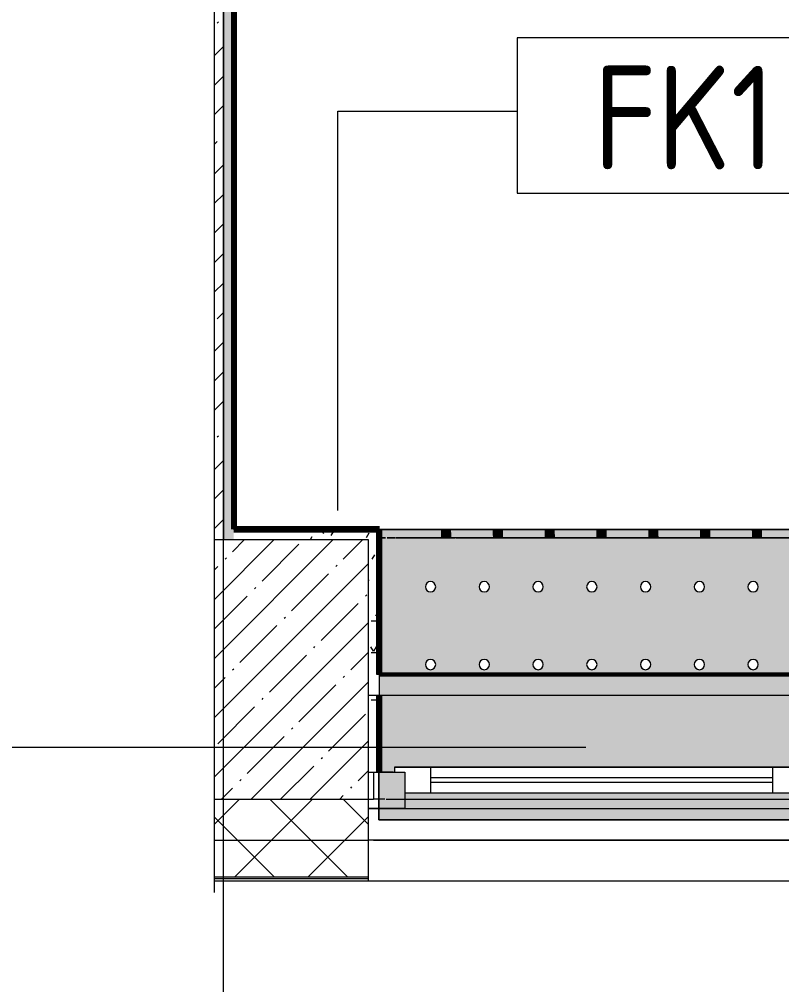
# Model space of a CAD drawing. Header units: millimetres. Extents: x 35524 to 235479, y -8553 to 29000.
# Drawn here: x 38366 to 39837, y -458 to 1404 of the extents above; entities that cross this region are included whole.
import ezdxf

# ---------------------------------------------------------------- set-up
doc = ezdxf.new("R2010")
doc.units = ezdxf.units.MM
doc.linetypes.add('Осевая', pattern=[3175, 635, -476.25, 1587.5, -476.25])
for name, color, linetype, lineweight in [('A-DETL-GENF', 7, 'Continuous', 9), ('A-GLAZ', 7, 'Continuous', 9), ('A-GLAZ-1', 7, 'Continuous', 13), ('A-WALL', 7, 'Continuous', 9), ('A-WALL-IDEN', 7, 'Continuous', 9), ('I-WALL', 7, 'Continuous', 9), ('S-COLS', 7, 'Continuous', 9), ('Оси', 7, 'Continuous', 9), ('Оси-2', 7, 'Осевая', 9)]:
    doc.layers.add(name, color=color, linetype=linetype, lineweight=lineweight)
for name, color, linetype, lineweight, true_color in [('A-WALL-1', 7, 'Continuous', 9, 0xc0c0c0), ('A-WALL-2', 7, 'Continuous', 9, 0xcbc7bf), ('A-WALL-3', 7, 'Continuous', 9, 0xff80c0), ('I-WALL-11', 7, 'Continuous', 53, 0xff80c0), ('I-WALL-18', 7, 'Continuous', 80, 0xffd2ff), ('I-WALL-4', 7, 'Continuous', 9, 0xc0c0c0), ('I-WALL-5', 7, 'Continuous', 9, 0xcbc7bf), ('I-WALL-8', 7, 'Continuous', 80, 0xff80c0), ('S-WALL-ANLY', 7, 'Continuous', 13, 0x008040), ('S-WALL-ANLY-1', 7, 'Continuous', 5, 0x008040), ('Знаки-1', 7, 'Continuous', 9, 0xd4ccbd), ('Знаки-3', 9, 'Continuous', 9, 0x808080), ('Знаки-4', 7, 'Continuous', 9, 0xaba79f), ('Знаки-5', 7, 'Continuous', 9, 0xc1bbaf), ('Знаки-6', 7, 'Continuous', 9, 0xd5cdbe), ('Знаки-7', 7, 'Continuous', 9, 0xd1cabb), ('Знаки-8', 7, 'Continuous', 9, 0xccc5b7)]:
    doc.layers.add(name, color=color, linetype=linetype, lineweight=lineweight, true_color=true_color)
doc.layers.add('Знаки-2', color=7, linetype='Continuous', lineweight=9, transparency=0.5)
doc.styles.add('GOST Common_2', font='GOST_Common.ttf', dxfattribs={"width": 0.9, "height": 200})
pattern_1 = [(0, (0, 0), (121.92, 30.48), [10.058, -81.382, 10.058, -81.382, -487.68]), (0, (0, 0), (121.92, 30.48), [-182.88, 10.058, -172.822, 10.058, -81.382, -213.36]), (0, (0, 0), (121.92, 30.48), [-457.2, 10.058, -50.902, 10.058, -142.342]), (120, (45.72, 15.24), (-87.356454, 90.345817), [10.058, -81.382, 10.058, -81.382, -487.68]), (120, (45.72, 15.24), (-87.356454, 90.345817), [-182.88, 10.058, -172.822, 10.058, -81.382, -213.36]), (120, (45.72, 15.24), (-87.356454, 90.345817), [-457.2, 10.058, -50.902, 10.058, -142.342]), (240, (60.96, 76.2), (-34.563546, -120.825817), [10.058, -81.382, 10.058, -81.382, -487.68]), (240, (60.96, 76.2), (-34.563546, -120.825817), [-182.88, 10.058, -172.822, 10.058, -81.382, -213.36]), (240, (60.96, 76.2), (-34.563546, -120.825817), [-457.2, 10.058, -50.902, 10.058, -142.342])]

# ---------------------------------------------------------------- blocks, each defined once
blk = doc.blocks.new('BSC_Колонна _Прямоугольная - 500х500-V5-План отделки стен 3 этажа в осях 12-23')
at = {"layer": 'S-COLS'}
h = blk.add_hatch(dxfattribs=at)
h.set_pattern_fill('FP_6', color=256, style=0, pattern_type=2)
h.set_pattern_definition([(45, (-38790, -150), (-57.02463, 57.02463), []), (45, (-38732.975, -150), (-57.02463, 57.02463), [100.806, -20.161, 3.353, -16.808])])
h.paths.add_polyline_path([(-47.3, -250), (250, -250), (250, 250), (-47.3, 250), (-47.3, 217.4)])
for p, q in [((250, 250), (-47.3, 250)), ((250, -250), (250, 250)), ((-47.3, -250), (250, -250))]:
    blk.add_line(p, q, dxfattribs=at)
blk = doc.blocks.new('120_Окно_СКБ_2Ст - 120_Окно_СКБ_2Ст 2100х2400 _мал створка справа_-V23-План отделки стен 3 этажа в осях 12-23')
at = {"layer": 'A-GLAZ'}
for p, q in [((-1029.8, -57), (-1050, -57)), ((-1023.7, -57), (-1029.8, -57)), ((-1015.1, -57), (-1022.6, -57)), ((-1007.3, -57), (-1014.7, -57)), ((-999.4, -57), (-1006.9, -57)), ((999.1, -57), (-999.2, -57)), ((1006.8, -57), (999.3, -57)), ((1014.6, -57), (1007.2, -57)), ((1022.5, -57), (1015, -57)), ((1023.7, -57), (1022.5, -57)), ((1030.2, -57), (1023.7, -57)), ((1050, -57), (1030.2, -57)), ((-930, -107), (100, -107)), ((270, -107), (930, -107)), ((-1029.8, -127), (-1004.4, -127)), ((100, -117), (-930, -117)), ((170, -127), (200, -127)), ((930, -117), (270, -117)), ((1002.6, -127), (1030, -127))]:
    blk.add_line(p, q, dxfattribs=at)
at = {"layer": 'A-GLAZ-1'}
for p, q in [((-1050, -127), (-1050, -57)), ((-1050, -57), (-980, -57)), ((-980, -57), (-980, -127)), ((150, -127), (150, -57)), ((150, -57), (220, -57)), ((220, -57), (220, -127)), ((980, -127), (980, -57)), ((980, -57), (1050, -57)), ((1050, -57), (1050, -127)), ((150, -87), (-980, -87)), ((-980, -87), (-980, -127)), ((-930, -137), (-930, -87)), ((100, -137), (100, -87)), ((150, -127), (150, -87)), ((980, -87), (220, -87)), ((220, -87), (220, -127)), ((270, -137), (270, -87)), ((930, -137), (930, -87)), ((980, -127), (980, -87)), ((-980, -127), (-1050, -127)), ((-980, -127), (-1000, -127)), ((-1000, -127), (-1000, -137)), ((220, -127), (150, -127)), ((170, -127), (150, -127)), ((170, -137), (170, -127)), ((220, -127), (200, -127)), ((200, -127), (200, -137)), ((1050, -127), (980, -127)), ((1000, -127), (980, -127)), ((1000, -137), (1000, -127)), ((-1000, -137), (170, -137)), ((170, -137), (-1000, -137)), ((200, -137), (1000, -137)), ((1000, -137), (200, -137))]:
    blk.add_line(p, q, dxfattribs=at)
blk = doc.blocks.new('Зашивка радиатора_ с перфорацией М5 - Зашивка радиатора_ с перфорацией М5-30945411-План отделки стен 3 этажа в осях 12-23')
at = {"layer": 'Знаки-2'}
h = blk.add_hatch(color=256, dxfattribs=at)
h.paths.add_polyline_path([(1750, 380), (-310, 380), (-310, -179.9), (1749.8, -179.8), (1749.8, -179.2), (1750, 341.1)])
h.paths.add_polyline_path([(1039.7, 328.1), (1699.8, 328.1), (1699.8, 288.1), (1719.8, 287.4), (1719, 278.1), (919.8, 278.1), (919.8, 288.1), (939.8, 288.1), (939.8, 328.1)])
h.paths.add_polyline_path([(-200.4, 328.1), (869.8, 328.1), (869.8, 288.1), (889.8, 288.1), (889.8, 278.1), (-280.2, 278.1), (-279.9, 288.1), (-260.2, 288.1), (-260.2, 328.1), (-219, 328.1)])
h.paths.add_polyline_path([(1235, 90.4), (1240, 89), (1243.7, 85.4), (1245, 80.4), (1243.7, 75.4), (1240, 71.7), (1235, 70.4), (1230, 71.7), (1226.3, 75.4), (1225, 80.4), (1226.3, 85.4), (1230, 89), (1232.4, 90)])
h.paths.add_polyline_path([(923.7, 90.4), (928.7, 89), (932.4, 85.4), (933.7, 80.4), (932.4, 75.4), (928.7, 71.7), (923.7, 70.4), (918.7, 71.7), (915.1, 75.4), (913.7, 80.4), (915.1, 85.4), (918.7, 89), (921.2, 90)])
h.paths.add_polyline_path([(1027.5, 90.4), (1032.5, 89), (1036.2, 85.4), (1037.5, 80.4), (1036.2, 75.4), (1032.5, 71.7), (1027.5, 70.4), (1022.5, 71.7), (1018.8, 75.4), (1017.5, 80.4), (1018.8, 85.4), (1022.5, 89), (1024.9, 90)])
h.paths.add_polyline_path([(820, 90.4), (825, 89), (828.7, 85.4), (830, 80.4), (828.7, 75.4), (825, 71.7), (820, 70.4), (815, 71.7), (811.3, 75.4), (810, 80.4), (811.3, 85.4), (815, 89), (817.4, 90)])
h.paths.add_polyline_path([(1546.2, 90.4), (1551.2, 89), (1554.9, 85.4), (1556.2, 80.4), (1554.9, 75.4), (1551.2, 71.7), (1546.2, 70.4), (1541.2, 71.7), (1537.6, 75.4), (1536.2, 80.4), (1537.6, 85.4), (1541.2, 89), (1543.7, 90)])
h.paths.add_polyline_path([(1338.7, 90.4), (1343.7, 89), (1347.4, 85.4), (1348.7, 80.4), (1347.4, 75.4), (1343.7, 71.7), (1338.7, 70.4), (1333.7, 71.7), (1330.1, 75.4), (1328.7, 80.4), (1330.1, 85.4), (1333.7, 89), (1336.2, 90)])
h.paths.add_polyline_path([(1131.2, 90.4), (1136.2, 89), (1139.9, 85.4), (1141.2, 80.4), (1139.9, 75.4), (1136.2, 71.7), (1131.2, 70.4), (1126.2, 71.7), (1122.6, 75.4), (1121.2, 80.4), (1122.6, 85.4), (1126.2, 89), (1128.7, 90)])
h.paths.add_polyline_path([(1650, 90.4), (1655, 89), (1658.7, 85.4), (1660, 80.4), (1658.7, 75.4), (1655, 71.7), (1650, 70.4), (1645, 71.7), (1641.3, 75.4), (1640, 80.4), (1641.3, 85.4), (1645, 89), (1647.4, 90)])
h.paths.add_polyline_path([(1442.5, 90.4), (1447.5, 89), (1451.2, 85.4), (1452.5, 80.4), (1451.2, 75.4), (1447.5, 71.7), (1442.5, 70.4), (1437.5, 71.7), (1433.8, 75.4), (1432.5, 80.4), (1433.8, 85.4), (1437.5, 89), (1439.9, 90)])
h.paths.add_polyline_path([(-113.8, 90.4), (-108.8, 89), (-105.1, 85.4), (-103.8, 80.4), (-105.1, 75.4), (-108.8, 71.7), (-113.8, 70.4), (-118.8, 71.7), (-122.4, 75.4), (-123.8, 80.4), (-122.4, 85.4), (-118.8, 89), (-116.3, 90)])
h.paths.add_polyline_path([(-217.5, 90.4), (-212.5, 89), (-208.8, 85.4), (-207.5, 80.4), (-208.8, 75.4), (-212.5, 71.7), (-217.5, 70.4), (-222.5, 71.7), (-226.2, 75.4), (-227.5, 80.4), (-226.2, 85.4), (-222.5, 89), (-220.1, 90)])
h.paths.add_polyline_path([(508.7, 90.4), (513.7, 89), (517.4, 85.4), (518.7, 80.4), (517.4, 75.4), (513.7, 71.7), (508.7, 70.4), (503.7, 71.7), (500.1, 75.4), (498.7, 80.4), (500.1, 85.4), (503.7, 89), (506.2, 90)])
h.paths.add_polyline_path([(93.7, 90.4), (98.7, 89), (102.4, 85.4), (103.7, 80.4), (102.4, 75.4), (98.7, 71.7), (93.7, 70.4), (88.7, 71.7), (85.1, 75.4), (83.7, 80.4), (85.1, 85.4), (88.7, 89), (91.2, 90)])
h.paths.add_polyline_path([(612.5, 90.4), (617.5, 89), (621.2, 85.4), (622.5, 80.4), (621.2, 75.4), (617.5, 71.7), (612.5, 70.4), (607.5, 71.7), (603.8, 75.4), (602.5, 80.4), (603.8, 85.4), (607.5, 89), (609.9, 90)])
h.paths.add_polyline_path([(-10, 90.4), (-5, 89), (-1.3, 85.4), (0, 80.4), (-1.3, 75.4), (-5, 71.7), (-10, 70.4), (-15, 71.7), (-18.7, 75.4), (-20, 80.4), (-18.7, 85.4), (-15, 89), (-12.6, 90)])
h.paths.add_polyline_path([(197.5, 90.4), (202.5, 89), (206.2, 85.4), (207.5, 80.4), (206.2, 75.4), (202.5, 71.7), (197.5, 70.4), (192.5, 71.7), (188.8, 75.4), (187.5, 80.4), (188.8, 85.4), (192.5, 89), (194.9, 90)])
h.paths.add_polyline_path([(405, 90.4), (410, 89), (413.7, 85.4), (415, 80.4), (413.7, 75.4), (410, 71.7), (405, 70.4), (400, 71.7), (396.3, 75.4), (395, 80.4), (396.3, 85.4), (400, 89), (402.4, 90)])
h.paths.add_polyline_path([(301.2, 90.4), (306.2, 89), (309.9, 85.4), (311.2, 80.4), (309.9, 75.4), (306.2, 71.7), (301.2, 70.4), (296.2, 71.7), (292.6, 75.4), (291.2, 80.4), (292.6, 85.4), (296.2, 89), (298.7, 90)])
h.paths.add_polyline_path([(716.2, 90.4), (721.2, 89), (724.9, 85.4), (726.2, 80.4), (724.9, 75.4), (721.2, 71.7), (716.2, 70.4), (711.2, 71.7), (707.6, 75.4), (706.2, 80.4), (707.6, 85.4), (711.2, 89), (713.7, 90)])
h.paths.add_polyline_path([(1027.5, -59.6), (1032.5, -61), (1036.2, -64.6), (1037.5, -69.6), (1036.2, -74.6), (1032.5, -78.3), (1027.5, -79.6), (1022.5, -78.3), (1018.8, -74.6), (1017.5, -69.6), (1018.8, -64.6), (1022.5, -61), (1024.9, -60)])
h.paths.add_polyline_path([(820, -59.6), (825, -61), (828.7, -64.6), (830, -69.6), (828.7, -74.6), (825, -78.3), (820, -79.6), (815, -78.3), (811.3, -74.6), (810, -69.6), (811.3, -64.6), (815, -61), (817.4, -60)])
h.paths.add_polyline_path([(1442.5, -59.6), (1447.5, -61), (1451.2, -64.6), (1452.5, -69.6), (1451.2, -74.6), (1447.5, -78.3), (1442.5, -79.6), (1437.5, -78.3), (1433.8, -74.6), (1432.5, -69.6), (1433.8, -64.6), (1437.5, -61), (1439.9, -60)])
h.paths.add_polyline_path([(1650, -59.6), (1655, -61), (1658.7, -64.6), (1660, -69.6), (1658.7, -74.6), (1655, -78.3), (1650, -79.6), (1645, -78.3), (1641.3, -74.6), (1640, -69.6), (1641.3, -64.6), (1645, -61), (1647.4, -60)])
h.paths.add_polyline_path([(1235, -59.6), (1240, -61), (1243.7, -64.6), (1245, -69.6), (1243.7, -74.6), (1240, -78.3), (1235, -79.6), (1230, -78.3), (1226.3, -74.6), (1225, -69.6), (1226.3, -64.6), (1230, -61), (1232.4, -60)])
h.paths.add_polyline_path([(1338.7, -59.6), (1343.7, -61), (1347.4, -64.6), (1348.7, -69.6), (1347.4, -74.6), (1343.7, -78.3), (1338.7, -79.6), (1333.7, -78.3), (1330.1, -74.6), (1328.7, -69.6), (1330.1, -64.6), (1333.7, -61), (1336.2, -60)])
h.paths.add_polyline_path([(1131.2, -59.6), (1136.2, -61), (1139.9, -64.6), (1141.2, -69.6), (1139.9, -74.6), (1136.2, -78.3), (1131.2, -79.6), (1126.2, -78.3), (1122.6, -74.6), (1121.2, -69.6), (1122.6, -64.6), (1126.2, -61), (1128.7, -60)])
h.paths.add_polyline_path([(1546.2, -59.6), (1551.2, -61), (1554.9, -64.6), (1556.2, -69.6), (1554.9, -74.6), (1551.2, -78.3), (1546.2, -79.6), (1541.2, -78.3), (1537.6, -74.6), (1536.2, -69.6), (1537.6, -64.6), (1541.2, -61), (1543.7, -60)])
h.paths.add_polyline_path([(716.2, -59.6), (721.2, -61), (724.9, -64.6), (726.2, -69.6), (724.9, -74.6), (721.2, -78.3), (716.2, -79.6), (711.2, -78.3), (707.6, -74.6), (706.2, -69.6), (707.6, -64.6), (711.2, -61), (713.7, -60)])
h.paths.add_polyline_path([(923.7, -59.6), (928.7, -61), (932.4, -64.6), (933.7, -69.6), (932.4, -74.6), (928.7, -78.3), (923.7, -79.6), (918.7, -78.3), (915.1, -74.6), (913.7, -69.6), (915.1, -64.6), (918.7, -61), (921.2, -60)])
h.paths.add_polyline_path([(-10, -59.6), (-5, -61), (-1.3, -64.6), (0, -69.6), (-1.3, -74.6), (-5, -78.3), (-10, -79.6), (-15, -78.3), (-18.7, -74.6), (-20, -69.6), (-18.7, -64.6), (-15, -61), (-12.6, -60)])
h.paths.add_polyline_path([(93.7, -59.6), (98.7, -61), (102.4, -64.6), (103.7, -69.6), (102.4, -74.6), (98.7, -78.3), (93.7, -79.6), (88.7, -78.3), (85.1, -74.6), (83.7, -69.6), (85.1, -64.6), (88.7, -61), (91.2, -60)])
h.paths.add_polyline_path([(612.5, -59.6), (617.5, -61), (621.2, -64.6), (622.5, -69.6), (621.2, -74.6), (617.5, -78.3), (612.5, -79.6), (607.5, -78.3), (603.8, -74.6), (602.5, -69.6), (603.8, -64.6), (607.5, -61), (609.9, -60)])
h.paths.add_polyline_path([(301.2, -59.6), (306.2, -61), (309.9, -64.6), (311.2, -69.6), (309.9, -74.6), (306.2, -78.3), (301.2, -79.6), (296.2, -78.3), (292.6, -74.6), (291.2, -69.6), (292.6, -64.6), (296.2, -61), (298.7, -60)])
h.paths.add_polyline_path([(405, -59.6), (410, -61), (413.7, -64.6), (415, -69.6), (413.7, -74.6), (410, -78.3), (405, -79.6), (400, -78.3), (396.3, -74.6), (395, -69.6), (396.3, -64.6), (400, -61), (402.4, -60)])
h.paths.add_polyline_path([(-217.5, -59.6), (-212.5, -61), (-208.8, -64.6), (-207.5, -69.6), (-208.8, -74.6), (-212.5, -78.3), (-217.5, -79.6), (-222.5, -78.3), (-226.2, -74.6), (-227.5, -69.6), (-226.2, -64.6), (-222.5, -61), (-220.1, -60)])
h.paths.add_polyline_path([(-113.8, -59.6), (-108.8, -61), (-105.1, -64.6), (-103.8, -69.6), (-105.1, -74.6), (-108.8, -78.3), (-113.8, -79.6), (-118.8, -78.3), (-122.4, -74.6), (-123.8, -69.6), (-122.4, -64.6), (-118.8, -61), (-116.3, -60)])
h.paths.add_polyline_path([(508.7, -59.6), (513.7, -61), (517.4, -64.6), (518.7, -69.6), (517.4, -74.6), (513.7, -78.3), (508.7, -79.6), (503.7, -78.3), (500.1, -74.6), (498.7, -69.6), (500.1, -64.6), (503.7, -61), (506.2, -60)])
h.paths.add_polyline_path([(197.5, -59.6), (202.5, -61), (206.2, -64.6), (207.5, -69.6), (206.2, -74.6), (202.5, -78.3), (197.5, -79.6), (192.5, -78.3), (188.8, -74.6), (187.5, -69.6), (188.8, -64.6), (192.5, -61), (194.9, -60)])
for points in [[(1733.7, -163.9), (-310, -163.9), (-310, -179.9), (1749.8, -179.2), (1749.8, -163.9), (1734, -163.9)], [(1029.7, -163.9), (1000, -163.9), (1000.7, -179.9), (1040, -179.9), (1039.3, -163.9), (1030, -163.9)], [(1040, -163.9), (1000, -163.9), (1000.7, -179.9), (1040, -179.9)], [(1010.3, -163.9), (1010, -163.9), (1010.3, -179.9), (1030, -179.9), (1029.7, -163.9), (1011.3, -163.9)], [(1027.1, -163.9), (1010, -163.9), (1010.3, -179.9), (1030, -179.9), (1029.7, -163.9), (1028.7, -163.9)], [(1105.9, -163.9), (1100, -163.9), (1100.7, -179.9), (1140, -179.9), (1139.3, -163.9), (1110, -163.9)], [(1114.8, -163.9), (1100, -163.9), (1100.7, -179.9), (1140, -179.9), (1139.3, -163.9), (1115, -163.9)], [(1112.9, -163.9), (1110, -163.9), (1110.3, -179.9), (1130, -179.9), (1129.7, -163.9), (1114.8, -163.9)], [(1130, -163.9), (1110, -163.9), (1110.3, -179.9), (1130, -179.9)], [(1225.2, -163.9), (1200, -163.9), (1200.7, -179.9), (1240, -179.9), (1239.3, -163.9), (1230, -163.9)], [(1221.8, -163.9), (1200, -163.9), (1200.7, -179.9), (1240, -179.9), (1239.3, -163.9), (1222.6, -163.9)], [(1222.6, -163.9), (1210, -163.9), (1210.3, -179.9), (1230, -179.9), (1229.7, -163.9), (1225, -163.9)], [(1222.6, -163.9), (1210, -163.9), (1210.3, -179.9), (1230, -179.9), (1229.7, -163.9), (1225, -163.9)], [(1310.3, -163.9), (1300, -163.9), (1300.7, -179.9), (1340, -179.9), (1339.3, -163.9), (1311.3, -163.9)], [(1328.7, -163.9), (1300, -163.9), (1300.7, -179.9), (1340, -179.9), (1339.3, -163.9), (1329.7, -163.9)], [(1320, -163.9), (1310, -163.9), (1310.3, -179.9), (1330, -179.9), (1329.7, -163.9), (1322.6, -163.9)], [(1310.3, -163.9), (1310, -163.9), (1310.3, -179.9), (1330, -179.9), (1329.7, -163.9), (1311.3, -163.9)], [(1400, -163.9), (1400.7, -179.9), (1440, -179.9), (1439.3, -163.9), (1400.7, -163.9)], [(1414.8, -163.9), (1400, -163.9), (1400.7, -179.9), (1440, -179.9), (1439.3, -163.9), (1415, -163.9)], [(1430, -163.9), (1410, -163.9), (1410.3, -179.9), (1430, -179.9)], [(1427.1, -163.9), (1410, -163.9), (1410.3, -179.9), (1430, -179.9), (1429.7, -163.9), (1428.7, -163.9)], [(1505.9, -163.9), (1500, -163.9), (1500.7, -179.9), (1540, -179.9), (1539.3, -163.9), (1510, -163.9)], [(1500, -163.9), (1500.7, -179.9), (1540, -179.9), (1539.3, -163.9), (1500.7, -163.9)], [(1512.9, -163.9), (1510, -163.9), (1510.3, -179.9), (1530, -179.9), (1529.7, -163.9), (1514.8, -163.9)], [(1527.1, -163.9), (1510, -163.9), (1510.3, -179.9), (1530, -179.9), (1529.7, -163.9), (1528.7, -163.9)], [(1615, -163.9), (1600, -163.9), (1600.7, -179.9), (1640, -179.9), (1639.3, -163.9), (1617.4, -163.9)], [(1630, -163.9), (1600, -163.9), (1600.7, -179.9), (1640, -179.9), (1639.3, -163.9), (1634.1, -163.9)], [(1627.1, -163.9), (1610, -164.8), (1610.3, -179.9), (1630, -179.9), (1629.7, -163.9), (1628.7, -163.9)], [(1628.7, -163.9), (1610, -164.8), (1610.3, -179.9), (1630, -179.9), (1629.7, -163.9)]]:
    blk.add_hatch(color=256, dxfattribs=at).paths.add_polyline_path(points)
at = {"layer": 'Знаки-1'}
for p, q in [((1011.3, -163.9), (1014.8, -163.9)), ((1014.8, -163.9), (1011.3, -163.9)), ((1015, -163.9), (1025, -163.9)), ((1025, -163.9), (1015, -163.9)), ((1025.2, -163.9), (1028.7, -163.9)), ((1028.7, -163.9), (1025.2, -163.9)), ((1111.3, -163.9), (1114.8, -163.9)), ((1114.8, -163.9), (1111.3, -163.9)), ((1115, -163.9), (1125, -163.9)), ((1125, -163.9), (1115, -163.9)), ((1125.2, -163.9), (1128.7, -163.9)), ((1128.7, -163.9), (1125.2, -163.9)), ((1210, -163.9), (1214.8, -163.9)), ((1214.8, -163.9), (1210, -163.9)), ((1215, -163.9), (1225, -163.9)), ((1225, -163.9), (1215, -163.9)), ((1225.2, -163.9), (1230, -163.9)), ((1230, -163.9), (1225.2, -163.9)), ((1311.3, -163.9), (1314.8, -163.9)), ((1314.8, -163.9), (1311.3, -163.9)), ((1315, -163.9), (1325, -163.9)), ((1325, -163.9), (1315, -163.9)), ((1325.2, -163.9), (1328.7, -163.9)), ((1328.7, -163.9), (1325.2, -163.9)), ((1411.3, -163.9), (1414.8, -163.9)), ((1414.8, -163.9), (1411.3, -163.9)), ((1415, -163.9), (1425, -163.9)), ((1425, -163.9), (1415, -163.9)), ((1425.2, -163.9), (1428.7, -163.9)), ((1428.7, -163.9), (1425.2, -163.9)), ((1510, -163.9), (1514.8, -163.9)), ((1514.8, -163.9), (1510, -163.9)), ((1515, -163.9), (1525, -163.9)), ((1525, -163.9), (1515, -163.9)), ((1525.2, -163.9), (1530, -163.9)), ((1530, -163.9), (1525.2, -163.9)), ((1611.3, -163.9), (1614.8, -163.9)), ((1614.8, -163.9), (1611.3, -163.9)), ((1615, -163.9), (1617.4, -163.9)), ((1617.4, -163.9), (1615, -163.9)), ((1618.2, -163.9), (1625, -163.9)), ((1625, -163.9), (1618.2, -163.9)), ((1625.2, -163.9), (1628.7, -163.9)), ((1628.7, -163.9), (1625.2, -163.9)), ((1011.3, -179.9), (1014.8, -179.9)), ((1014.8, -179.9), (1011.3, -179.9)), ((1015, -179.9), (1025, -179.9)), ((1025, -179.9), (1015, -179.9)), ((1025.2, -179.9), (1028.7, -179.9)), ((1028.7, -179.9), (1025.2, -179.9)), ((1111.3, -179.9), (1114.8, -179.9)), ((1114.8, -179.9), (1111.3, -179.9)), ((1115, -179.9), (1125, -179.9)), ((1125, -179.9), (1115, -179.9)), ((1125.2, -179.9), (1128.7, -179.9)), ((1128.7, -179.9), (1125.2, -179.9)), ((1210, -179.9), (1214.8, -179.9)), ((1214.8, -179.9), (1210, -179.9)), ((1215, -179.9), (1225, -179.9)), ((1225, -179.9), (1215, -179.9)), ((1225.2, -179.9), (1230, -179.9)), ((1230, -179.9), (1225.2, -179.9)), ((1311.3, -179.9), (1314.8, -179.9)), ((1314.8, -179.9), (1311.3, -179.9)), ((1315, -179.9), (1325, -179.9)), ((1325, -179.9), (1315, -179.9)), ((1325.2, -179.9), (1328.7, -179.9)), ((1328.7, -179.9), (1325.2, -179.9)), ((1411.3, -179.9), (1414.8, -179.9)), ((1414.8, -179.9), (1411.3, -179.9)), ((1415, -179.9), (1425, -179.9)), ((1425, -179.9), (1415, -179.9)), ((1425.2, -179.9), (1428.7, -179.9)), ((1428.7, -179.9), (1425.2, -179.9)), ((1510, -179.9), (1514.8, -179.9)), ((1514.8, -179.9), (1510, -179.9)), ((1515, -179.9), (1525, -179.9)), ((1525, -179.9), (1515, -179.9)), ((1525.2, -179.9), (1530, -179.9)), ((1530, -179.9), (1525.2, -179.9)), ((1611.3, -179.9), (1614.8, -179.9)), ((1614.8, -179.9), (1611.3, -179.9)), ((1615, -179.9), (1625, -179.9)), ((1625, -179.9), (1615, -179.9)), ((1625.2, -179.9), (1628.7, -179.9)), ((1628.7, -179.9), (1625.2, -179.9))]:
    blk.add_line(p, q, dxfattribs=at)
at = {"layer": 'Знаки-3'}
for p, q in [((1750, 380), (-310, 380)), ((1750, 288.1), (1750, 380)), ((-310, -179.9), (1749.8, -179.9))]:
    blk.add_line(p, q, dxfattribs=at)
for centre, start, end in [((1027.5, 80.4), 0, 180), ((1027.5, 80.4), 180, 0), ((1131.2, 80.4), 0, 180), ((1131.2, 80.4), 180, 360), ((1235, 80.4), 0, 180), ((1235, 80.4), 180, 0), ((1338.7, 80.4), 0, 180), ((1338.7, 80.4), 180, 0), ((1442.5, 80.4), 0, 180), ((1442.5, 80.4), 180, 360), ((1546.2, 80.4), 0, 180), ((1546.2, 80.4), 180, 0), ((1650, 80.4), 0, 180), ((1650, 80.4), 180, 360), ((1027.5, -69.6), 0, 180), ((1027.5, -69.6), 180, 0), ((1131.2, -69.6), 0, 180), ((1131.2, -69.6), 180, 0), ((1235, -69.6), 0, 180), ((1235, -69.6), 180, 0), ((1338.7, -69.6), 0, 180), ((1338.7, -69.6), 180, 0), ((1442.5, -69.6), 0, 180), ((1442.5, -69.6), 180, 0), ((1546.2, -69.6), 0, 180), ((1546.2, -69.6), 180, 0), ((1650, -69.6), 0, 180), ((1650, -69.6), 180, 0)]:
    blk.add_arc(centre, 10, start, end, dxfattribs=at)
at = {"layer": 'Знаки-4'}
for p, q in [((-310, 380), (1750, 380)), ((1750, 380), (1750, 288.1)), ((-262.1, -163.9), (1585.1, -163.9)), ((1585.9, -163.9), (1700.9, -163.9)), ((1701.5, -163.9), (1717.2, -163.9)), ((1718, -163.9), (1733.7, -163.9)), ((1737.2, -163.9), (1744.4, -163.9)), ((1744.5, -163.9), (1749.8, -163.9)), ((1749.8, -179.9), (-310, -179.9)), ((1749.8, -179.9), (-306.3, -179.9))]:
    blk.add_line(p, q, dxfattribs=at)
for centre, start, end in [((1027.5, 80.4), 0, 180), ((1027.5, 80.4), 180, 360), ((1131.2, 80.4), 0, 180), ((1131.2, 80.4), 180, 360), ((1235, 80.4), 0, 180), ((1235, 80.4), 180, 0), ((1338.7, 80.4), 0, 180), ((1338.7, 80.4), 180, 360), ((1442.5, 80.4), 0, 180), ((1442.5, 80.4), 180, 360), ((1546.2, 80.4), 0, 180), ((1546.2, 80.4), 180, 360), ((1650, 80.4), 0, 180), ((1650, 80.4), 180, 360), ((1027.5, -69.6), 0, 180), ((1027.5, -69.6), 180, 360), ((1131.2, -69.6), 0, 180), ((1131.2, -69.6), 180, 360), ((1235, -69.6), 0, 180), ((1235, -69.6), 180, 360), ((1338.7, -69.6), 0, 180), ((1338.7, -69.6), 180, 360), ((1442.5, -69.6), 0, 180), ((1442.5, -69.6), 180, 360), ((1546.2, -69.6), 0, 180), ((1546.2, -69.6), 180, 360), ((1650, -69.6), 0, 180), ((1650, -69.6), 180, 360)]:
    blk.add_arc(centre, 10, start, end, dxfattribs=at)
at = {"layer": 'Знаки-5'}
for p, q in [((1000, -163.9), (940, -163.9)), ((1000, -163.9), (1010, -163.9)), ((1010, -163.9), (1000, -163.9)), ((1010, -163.9), (1029.7, -163.9)), ((1017.4, -163.9), (1010, -163.9)), ((1027.1, -163.9), (1017.4, -163.9)), ((1030, -163.9), (1027.1, -163.9)), ((1029.7, -163.9), (1030, -163.9)), ((1030, -163.9), (1040, -163.9)), ((1040, -163.9), (1030, -163.9)), ((1100, -163.9), (1040, -163.9)), ((1100, -163.9), (1140, -163.9)), ((1140, -163.9), (1100, -163.9)), ((1200, -163.9), (1140, -163.9)), ((1200, -163.9), (1240, -163.9)), ((1240, -163.9), (1200, -163.9)), ((1300, -163.9), (1240, -163.9)), ((1300, -163.9), (1310, -163.9)), ((1310, -163.9), (1300, -163.9)), ((1310, -163.9), (1330, -163.9)), ((1330, -163.9), (1310, -163.9)), ((1330, -163.9), (1340, -163.9)), ((1340, -163.9), (1330, -163.9)), ((1400, -163.9), (1340, -163.9)), ((1400, -163.9), (1440, -163.9)), ((1440, -163.9), (1400, -163.9)), ((1500, -163.9), (1440, -163.9)), ((1500, -163.9), (1514.8, -163.9)), ((1540, -163.9), (1500, -163.9)), ((1514.8, -163.9), (1540, -163.9)), ((1585.1, -163.9), (1540, -163.9)), ((1600, -163.9), (1585.9, -163.9)), ((1600, -163.9), (1600.7, -163.9)), ((1600.7, -163.9), (1600, -163.9)), ((1602.7, -163.9), (1610, -163.9)), ((1610, -163.9), (1602.7, -163.9)), ((1610, -163.9), (1617.4, -163.9)), ((1617.4, -163.9), (1610, -163.9)), ((1618.2, -163.9), (1630, -163.9)), ((1630, -163.9), (1618.2, -163.9)), ((1630, -163.9), (1634.1, -163.9)), ((1634.1, -163.9), (1630, -163.9)), ((1634.8, -163.9), (1640, -163.9)), ((1640, -163.9), (1634.8, -163.9)), ((1700.9, -163.9), (1640, -163.9)), ((1717.2, -163.9), (1701.5, -163.9)), ((1733.7, -163.9), (1718, -163.9)), ((1744.4, -163.9), (1737.2, -163.9)), ((1749.8, -163.9), (1744.5, -163.9)), ((940, -179.9), (1000, -179.9)), ((1000, -179.9), (1010, -179.9)), ((1010, -179.9), (1000, -179.9)), ((1010, -179.9), (1022.6, -179.9)), ((1027.1, -179.9), (1010, -179.9)), ((1022.6, -179.9), (1029.7, -179.9)), ((1030, -179.9), (1027.1, -179.9)), ((1029.7, -179.9), (1030, -179.9)), ((1030, -179.9), (1040, -179.9)), ((1040, -179.9), (1030, -179.9)), ((1040, -179.9), (1100, -179.9)), ((1100, -179.9), (1140, -179.9)), ((1140, -179.9), (1100, -179.9)), ((1140, -179.9), (1200, -179.9)), ((1200, -179.9), (1240, -179.9)), ((1240, -179.9), (1200, -179.9)), ((1240, -179.9), (1300, -179.9)), ((1300, -179.9), (1310, -179.9)), ((1310, -179.9), (1300, -179.9)), ((1310, -179.9), (1330, -179.9)), ((1330, -179.9), (1310, -179.9)), ((1330, -179.9), (1340, -179.9)), ((1340, -179.9), (1330, -179.9)), ((1340, -179.9), (1400, -179.9)), ((1400, -179.9), (1440, -179.9)), ((1440, -179.9), (1400, -179.9)), ((1440, -179.9), (1500, -179.9)), ((1500, -179.9), (1500.7, -179.9)), ((1540, -179.9), (1500, -179.9)), ((1500.7, -179.9), (1540, -179.9)), ((1540, -179.9), (1600, -179.9)), ((1600, -179.9), (1610, -179.9)), ((1610, -179.9), (1600, -179.9)), ((1610, -179.9), (1630, -179.9)), ((1630, -179.9), (1610, -179.9)), ((1630, -179.9), (1640, -179.9)), ((1640, -179.9), (1630, -179.9)), ((1640, -179.9), (1749.8, -179.9))]:
    blk.add_line(p, q, dxfattribs=at)
at = {"layer": 'Знаки-6'}
for p, q in [((1014.8, -163.9), (1011.3, -163.9)), ((1025, -163.9), (1015, -163.9)), ((1028.7, -163.9), (1025.2, -163.9)), ((1114.8, -163.9), (1111.3, -163.9)), ((1125, -163.9), (1115, -163.9)), ((1128.7, -163.9), (1125.2, -163.9)), ((1214.8, -163.9), (1211.3, -163.9)), ((1221.8, -163.9), (1215, -163.9)), ((1225, -163.9), (1222.6, -163.9)), ((1228.7, -163.9), (1225.2, -163.9)), ((1314.8, -163.9), (1311.3, -163.9)), ((1325, -163.9), (1315, -163.9)), ((1328.7, -163.9), (1325.2, -163.9)), ((1414.8, -163.9), (1411.3, -163.9)), ((1425, -163.9), (1415, -163.9)), ((1428.7, -163.9), (1425.2, -163.9)), ((1514.8, -163.9), (1511.3, -163.9)), ((1525, -163.9), (1515, -163.9)), ((1528.7, -163.9), (1525.2, -163.9)), ((1614.8, -163.9), (1611.3, -163.9)), ((1617.4, -163.9), (1615, -163.9)), ((1625, -163.9), (1618.2, -163.9)), ((1628.7, -163.9), (1625.2, -163.9)), ((1011.3, -179.9), (1014.8, -179.9)), ((1015, -179.9), (1025, -179.9)), ((1025.2, -179.9), (1028.7, -179.9)), ((1111.3, -179.9), (1114.8, -179.9)), ((1115, -179.9), (1125, -179.9)), ((1125.2, -179.9), (1128.7, -179.9)), ((1211.3, -179.9), (1214.8, -179.9)), ((1215, -179.9), (1221.8, -179.9)), ((1222.6, -179.9), (1225, -179.9)), ((1225.2, -179.9), (1228.7, -179.9)), ((1311.3, -179.9), (1314.8, -179.9)), ((1315, -179.9), (1325, -179.9)), ((1325.2, -179.9), (1328.7, -179.9)), ((1411.3, -179.9), (1414.8, -179.9)), ((1415, -179.9), (1425, -179.9)), ((1425.2, -179.9), (1428.7, -179.9)), ((1511.3, -179.9), (1514.8, -179.9)), ((1515, -179.9), (1525, -179.9)), ((1525.2, -179.9), (1528.7, -179.9)), ((1611.3, -179.9), (1614.8, -179.9)), ((1615, -179.9), (1625, -179.9)), ((1625.2, -179.9), (1628.7, -179.9))]:
    blk.add_line(p, q, dxfattribs=at)
at = {"layer": 'Знаки-7'}
for p, q in [((1010, -163.9), (1000.7, -163.9)), ((1010, -163.9), (1014.8, -163.9)), ((1012.9, -163.9), (1010, -163.9)), ((1014.8, -163.9), (1012.9, -163.9)), ((1015, -163.9), (1017.4, -163.9)), ((1025, -163.9), (1015, -163.9)), ((1017.4, -163.9), (1025, -163.9)), ((1025.2, -163.9), (1030, -163.9)), ((1030, -163.9), (1025.2, -163.9)), ((1039.3, -163.9), (1030, -163.9)), ((1110, -163.9), (1100.7, -163.9)), ((1110, -163.9), (1114.8, -163.9)), ((1114.8, -163.9), (1110, -163.9)), ((1115, -163.9), (1120, -163.9)), ((1125, -163.9), (1115, -163.9)), ((1120, -163.9), (1125, -163.9)), ((1125.2, -163.9), (1130, -163.9)), ((1130, -163.9), (1125.2, -163.9)), ((1139.3, -163.9), (1130, -163.9)), ((1210, -163.9), (1200.7, -163.9)), ((1211.3, -163.9), (1214.8, -163.9)), ((1214.8, -163.9), (1211.3, -163.9)), ((1215, -163.9), (1221.8, -163.9)), ((1221.8, -163.9), (1215, -163.9)), ((1222.6, -163.9), (1225, -163.9)), ((1225, -163.9), (1222.6, -163.9)), ((1225.2, -163.9), (1228.7, -163.9)), ((1228.7, -163.9), (1225.2, -163.9)), ((1239.3, -163.9), (1230, -163.9)), ((1310, -163.9), (1300.7, -163.9)), ((1310, -163.9), (1314.8, -163.9)), ((1311.3, -163.9), (1310, -163.9)), ((1312.9, -163.9), (1311.3, -163.9)), ((1314.8, -163.9), (1312.9, -163.9)), ((1315, -163.9), (1325, -163.9)), ((1317.4, -163.9), (1315, -163.9)), ((1322.6, -163.9), (1317.4, -163.9)), ((1325, -163.9), (1322.6, -163.9)), ((1325.2, -163.9), (1327.1, -163.9)), ((1327.1, -163.9), (1325.2, -163.9)), ((1327.1, -163.9), (1328.7, -163.9)), ((1330, -163.9), (1327.1, -163.9)), ((1328.7, -163.9), (1329.7, -163.9)), ((1329.7, -163.9), (1330, -163.9)), ((1339.3, -163.9), (1330, -163.9)), ((1410, -163.9), (1400.7, -163.9)), ((1410, -163.9), (1410.3, -163.9)), ((1411.3, -163.9), (1410, -163.9)), ((1410.3, -163.9), (1411.3, -163.9)), ((1411.3, -163.9), (1414.8, -163.9)), ((1412.9, -163.9), (1411.3, -163.9)), ((1414.8, -163.9), (1412.9, -163.9)), ((1415, -163.9), (1422.6, -163.9)), ((1417.4, -163.9), (1415, -163.9)), ((1420, -163.9), (1417.4, -163.9)), ((1425, -163.9), (1420, -163.9)), ((1422.6, -163.9), (1425, -163.9)), ((1425.2, -163.9), (1428.7, -163.9)), ((1430, -163.9), (1425.2, -163.9)), ((1428.7, -163.9), (1430, -163.9)), ((1439.3, -163.9), (1430, -163.9)), ((1510, -163.9), (1500.7, -163.9)), ((1511.3, -163.9), (1514.8, -163.9)), ((1514.8, -163.9), (1511.3, -163.9)), ((1515, -163.9), (1520, -163.9)), ((1525, -163.9), (1515, -163.9)), ((1520, -163.9), (1525, -163.9)), ((1525.2, -163.9), (1528.7, -163.9)), ((1528.7, -163.9), (1525.2, -163.9)), ((1539.3, -163.9), (1530, -163.9)), ((1610, -163.9), (1602.7, -163.9)), ((1610, -163.9), (1614.8, -163.9)), ((1612.9, -163.9), (1610, -163.9)), ((1614.8, -163.9), (1612.9, -163.9)), ((1615, -163.9), (1617.4, -163.9)), ((1617.4, -163.9), (1615, -163.9)), ((1618.2, -163.9), (1625, -163.9)), ((1625, -163.9), (1618.2, -163.9)), ((1625.2, -163.9), (1630, -163.9)), ((1630, -163.9), (1625.2, -163.9)), ((1634.1, -163.9), (1630, -163.9)), ((1639.3, -163.9), (1634.7, -163.9)), ((1000.7, -179.9), (1010, -179.9)), ((1010, -179.9), (1011.3, -179.9)), ((1014.8, -179.9), (1010, -179.9)), ((1011.3, -179.9), (1014.8, -179.9)), ((1015, -179.9), (1025, -179.9)), ((1025, -179.9), (1015, -179.9)), ((1025.2, -179.9), (1030, -179.9)), ((1030, -179.9), (1025.2, -179.9)), ((1030, -179.9), (1039.3, -179.9)), ((1100.7, -179.9), (1110, -179.9)), ((1110, -179.9), (1114.8, -179.9)), ((1114.8, -179.9), (1110, -179.9)), ((1115, -179.9), (1125, -179.9)), ((1120, -179.9), (1115, -179.9)), ((1125, -179.9), (1120, -179.9)), ((1125.2, -179.9), (1130, -179.9)), ((1130, -179.9), (1125.2, -179.9)), ((1130, -179.9), (1139.3, -179.9)), ((1200.7, -179.9), (1210, -179.9)), ((1211.3, -179.9), (1214.8, -179.9)), ((1214.8, -179.9), (1211.3, -179.9)), ((1215, -179.9), (1221.8, -179.9)), ((1221.8, -179.9), (1215, -179.9)), ((1222.6, -179.9), (1225, -179.9)), ((1225, -179.9), (1222.6, -179.9)), ((1225.2, -179.9), (1228.7, -179.9)), ((1228.7, -179.9), (1225.2, -179.9)), ((1230, -179.9), (1239.3, -179.9)), ((1300.7, -179.9), (1310, -179.9)), ((1310, -179.9), (1314.8, -179.9)), ((1314.8, -179.9), (1310, -179.9)), ((1315, -179.9), (1325, -179.9)), ((1325, -179.9), (1315, -179.9)), ((1325.2, -179.9), (1330, -179.9)), ((1330, -179.9), (1325.2, -179.9)), ((1330, -179.9), (1339.3, -179.9)), ((1400.7, -179.9), (1410, -179.9)), ((1410, -179.9), (1414.8, -179.9)), ((1411.3, -179.9), (1410, -179.9)), ((1414.8, -179.9), (1411.3, -179.9)), ((1415, -179.9), (1425, -179.9)), ((1420, -179.9), (1415, -179.9)), ((1425, -179.9), (1420, -179.9)), ((1425.2, -179.9), (1428.7, -179.9)), ((1430, -179.9), (1425.2, -179.9)), ((1428.7, -179.9), (1430, -179.9)), ((1430, -179.9), (1439.3, -179.9)), ((1500.7, -179.9), (1510, -179.9)), ((1511.3, -179.9), (1514.8, -179.9)), ((1514.8, -179.9), (1511.3, -179.9)), ((1515, -179.9), (1525, -179.9)), ((1525, -179.9), (1515, -179.9)), ((1525.2, -179.9), (1528.7, -179.9)), ((1528.7, -179.9), (1525.2, -179.9)), ((1530, -179.9), (1539.3, -179.9)), ((1600.7, -179.9), (1610, -179.9)), ((1610, -179.9), (1612.9, -179.9)), ((1614.8, -179.9), (1610, -179.9)), ((1612.9, -179.9), (1614.8, -179.9)), ((1615, -179.9), (1620, -179.9)), ((1625, -179.9), (1615, -179.9)), ((1620, -179.9), (1625, -179.9)), ((1625.2, -179.9), (1628.7, -179.9)), ((1628.7, -179.9), (1625.2, -179.9)), ((1628.7, -179.9), (1630, -179.9)), ((1630, -179.9), (1628.7, -179.9)), ((1630, -179.9), (1639.3, -179.9))]:
    blk.add_line(p, q, dxfattribs=at)
at = {"layer": 'Знаки-8'}
for p, q in [((1000, -163.9), (1010, -163.9)), ((1010, -163.9), (1000, -163.9)), ((1011.3, -163.9), (1014.8, -163.9)), ((1014.8, -163.9), (1011.3, -163.9)), ((1015, -163.9), (1025, -163.9)), ((1025, -163.9), (1015, -163.9)), ((1025.2, -163.9), (1028.7, -163.9)), ((1028.7, -163.9), (1025.2, -163.9)), ((1030, -163.9), (1040, -163.9)), ((1040, -163.9), (1030, -163.9)), ((1100, -163.9), (1110, -163.9)), ((1110, -163.9), (1100, -163.9)), ((1110, -163.9), (1114.8, -163.9)), ((1114.8, -163.9), (1110, -163.9)), ((1115, -163.9), (1125, -163.9)), ((1125, -163.9), (1115, -163.9)), ((1125.2, -163.9), (1130, -163.9)), ((1130, -163.9), (1125.2, -163.9)), ((1130, -163.9), (1140, -163.9)), ((1140, -163.9), (1130, -163.9)), ((1200, -163.9), (1210, -163.9)), ((1210, -163.9), (1200, -163.9)), ((1210, -163.9), (1214.8, -163.9)), ((1214.8, -163.9), (1210, -163.9)), ((1215, -163.9), (1225, -163.9)), ((1225, -163.9), (1215, -163.9)), ((1225.2, -163.9), (1230, -163.9)), ((1230, -163.9), (1225.2, -163.9)), ((1230, -163.9), (1240, -163.9)), ((1240, -163.9), (1230, -163.9)), ((1300, -163.9), (1310, -163.9)), ((1310, -163.9), (1300, -163.9)), ((1311.3, -163.9), (1314.8, -163.9)), ((1314.8, -163.9), (1311.3, -163.9)), ((1315, -163.9), (1325, -163.9)), ((1325, -163.9), (1315, -163.9)), ((1325.2, -163.9), (1328.7, -163.9)), ((1328.7, -163.9), (1325.2, -163.9)), ((1330, -163.9), (1340, -163.9)), ((1340, -163.9), (1330, -163.9)), ((1400, -163.9), (1410, -163.9)), ((1410, -163.9), (1400, -163.9)), ((1410, -163.9), (1414.8, -163.9)), ((1414.8, -163.9), (1410, -163.9)), ((1415, -163.9), (1425, -163.9)), ((1422.6, -163.9), (1415, -163.9)), ((1425, -163.9), (1422.6, -163.9)), ((1425.2, -163.9), (1427.1, -163.9)), ((1429.7, -163.9), (1425.2, -163.9)), ((1427.1, -163.9), (1430, -163.9)), ((1430, -163.9), (1429.7, -163.9)), ((1430, -163.9), (1440, -163.9)), ((1440, -163.9), (1430, -163.9)), ((1500, -163.9), (1510, -163.9)), ((1502.7, -163.9), (1500, -163.9)), ((1510, -163.9), (1502.7, -163.9)), ((1510, -163.9), (1511.3, -163.9)), ((1510.3, -163.9), (1510, -163.9)), ((1514.8, -163.9), (1510.3, -163.9)), ((1511.3, -163.9), (1514.8, -163.9)), ((1515, -163.9), (1522.6, -163.9)), ((1520, -163.9), (1515, -163.9)), ((1525, -163.9), (1520, -163.9)), ((1522.6, -163.9), (1525, -163.9)), ((1525.2, -163.9), (1530, -163.9)), ((1529.7, -163.9), (1525.2, -163.9)), ((1530, -163.9), (1529.7, -163.9)), ((1530, -163.9), (1540, -163.9)), ((1539.3, -163.9), (1530, -163.9)), ((1540, -163.9), (1539.3, -163.9)), ((1600, -163.9), (1600.7, -163.9)), ((1600.7, -163.9), (1600, -163.9)), ((1602.7, -163.9), (1610, -163.9)), ((1610, -163.9), (1602.7, -163.9)), ((1611.3, -163.9), (1614.8, -163.9)), ((1614.8, -163.9), (1611.3, -163.9)), ((1615, -163.9), (1617.4, -163.9)), ((1617.4, -163.9), (1615, -163.9)), ((1618.2, -163.9), (1625, -163.9)), ((1625, -163.9), (1618.2, -163.9)), ((1625.2, -163.9), (1628.7, -163.9)), ((1628.7, -163.9), (1625.2, -163.9)), ((1630, -163.9), (1634.1, -163.9)), ((1634.1, -163.9), (1630, -163.9)), ((1634.8, -163.9), (1640, -163.9)), ((1639.3, -163.9), (1634.8, -163.9)), ((1640, -163.9), (1639.3, -163.9)), ((1000, -179.9), (1010, -179.9)), ((1000.7, -179.9), (1000, -179.9)), ((1010, -179.9), (1000.7, -179.9)), ((1011.3, -179.9), (1014.8, -179.9)), ((1014.8, -179.9), (1011.3, -179.9)), ((1015, -179.9), (1025, -179.9)), ((1025, -179.9), (1015, -179.9)), ((1025.2, -179.9), (1028.7, -179.9)), ((1028.7, -179.9), (1025.2, -179.9)), ((1030, -179.9), (1040, -179.9)), ((1034.1, -179.9), (1030, -179.9)), ((1040, -179.9), (1034.1, -179.9)), ((1100, -179.9), (1110, -179.9)), ((1110, -179.9), (1100, -179.9)), ((1110, -179.9), (1114.8, -179.9)), ((1111.3, -179.9), (1110, -179.9)), ((1114.8, -179.9), (1111.3, -179.9)), ((1115, -179.9), (1125, -179.9)), ((1120, -179.9), (1115, -179.9)), ((1125, -179.9), (1120, -179.9)), ((1125.2, -179.9), (1130, -179.9)), ((1128.7, -179.9), (1125.2, -179.9)), ((1130, -179.9), (1128.7, -179.9)), ((1130, -179.9), (1140, -179.9)), ((1140, -179.9), (1130, -179.9)), ((1200, -179.9), (1205.9, -179.9)), ((1210, -179.9), (1200, -179.9)), ((1205.9, -179.9), (1210, -179.9)), ((1210, -179.9), (1212.9, -179.9)), ((1210.3, -179.9), (1210, -179.9)), ((1214.8, -179.9), (1210.3, -179.9)), ((1212.9, -179.9), (1214.8, -179.9)), ((1215, -179.9), (1220, -179.9)), ((1225, -179.9), (1215, -179.9)), ((1220, -179.9), (1225, -179.9)), ((1225.2, -179.9), (1230, -179.9)), ((1230, -179.9), (1225.2, -179.9)), ((1230, -179.9), (1239.3, -179.9)), ((1240, -179.9), (1230, -179.9)), ((1239.3, -179.9), (1240, -179.9)), ((1300, -179.9), (1310, -179.9)), ((1300.7, -179.9), (1300, -179.9)), ((1310, -179.9), (1300.7, -179.9)), ((1311.3, -179.9), (1314.8, -179.9)), ((1314.8, -179.9), (1311.3, -179.9)), ((1315, -179.9), (1325, -179.9)), ((1320, -179.9), (1315, -179.9)), ((1325, -179.9), (1320, -179.9)), ((1325.2, -179.9), (1328.7, -179.9)), ((1328.7, -179.9), (1325.2, -179.9)), ((1330, -179.9), (1340, -179.9)), ((1340, -179.9), (1330, -179.9)), ((1400, -179.9), (1410, -179.9)), ((1402.7, -179.9), (1400, -179.9)), ((1410, -179.9), (1402.7, -179.9)), ((1410, -179.9), (1414.8, -179.9)), ((1414.8, -179.9), (1410, -179.9)), ((1415, -179.9), (1420, -179.9)), ((1425, -179.9), (1415, -179.9)), ((1420, -179.9), (1425, -179.9)), ((1425.2, -179.9), (1428.7, -179.9)), ((1428.7, -179.9), (1425.2, -179.9)), ((1428.7, -179.9), (1430, -179.9)), ((1430, -179.9), (1428.7, -179.9)), ((1430, -179.9), (1440, -179.9)), ((1440, -179.9), (1430, -179.9)), ((1500, -179.9), (1510, -179.9)), ((1500.7, -179.9), (1500, -179.9)), ((1510, -179.9), (1500.7, -179.9)), ((1510, -179.9), (1512.9, -179.9)), ((1514.8, -179.9), (1510, -179.9)), ((1512.9, -179.9), (1514.8, -179.9)), ((1515, -179.9), (1522.6, -179.9)), ((1525, -179.9), (1515, -179.9)), ((1522.6, -179.9), (1525, -179.9)), ((1525.2, -179.9), (1530, -179.9)), ((1530, -179.9), (1525.2, -179.9)), ((1530, -179.9), (1539.3, -179.9)), ((1534.1, -179.9), (1530, -179.9)), ((1540, -179.9), (1534.1, -179.9)), ((1539.3, -179.9), (1540, -179.9)), ((1600, -179.9), (1602.7, -179.9)), ((1610, -179.9), (1600, -179.9)), ((1602.7, -179.9), (1610, -179.9)), ((1611.3, -179.9), (1614.8, -179.9)), ((1614.8, -179.9), (1611.3, -179.9)), ((1615, -179.9), (1625, -179.9)), ((1625, -179.9), (1615, -179.9)), ((1625.2, -179.9), (1628.7, -179.9)), ((1628.7, -179.9), (1625.2, -179.9)), ((1630, -179.9), (1640, -179.9)), ((1637.3, -179.9), (1630, -179.9)), ((1640, -179.9), (1637.3, -179.9))]:
    blk.add_line(p, q, dxfattribs=at)
blk = doc.blocks.new('DET_L_Линия разрыва - М100-30654842-План отделки стен 3 этажа в осях 12-23')
at = {"layer": 'A-DETL-GENF'}
blk.add_line((24079.7, 0), (12339.9, 0), dxfattribs=at)
blk = doc.blocks.new('М_стена_0001 - Типоразмер_без рамки-25382661-План отделки стен 3 этажа в осях 12-23')
at = {"layer": 'A-WALL-IDEN'}
for p, q in [((3.258, 1.523), (-3.273, 1.523)), ((-3.273, 1.523), (-3.273, -1.477)), ((3.258, -1.477), (3.258, 1.523)), ((-3.273, -1.477), (3.258, -1.477))]:
    blk.add_line(p, q, dxfattribs=at)

msp = doc.modelspace()

# ---------------------------------------------------------------- hatches: boundary and pattern name
at = {"layer": 'A-WALL'}
h = msp.add_hatch(dxfattribs=at)
h.set_pattern_fill('FP_20', color=256, style=0, pattern_type=2)
h.set_pattern_definition([(45, (0, 0), (-70.71068, 70.71068), []), (135, (0, 0), (-70.71068, -70.71068), [])])
h.paths.add_polyline_path([(56520.1, -250), (56627.1, -250), (56627.1, -100), (56410, -101), (56410, -250)])
h.paths.add_polyline_path([(54760, -250), (55510, -250), (55510, -100), (54760, -101)])
h.paths.add_polyline_path([(48160, -250), (48160, -100), (47410, -101), (47410, -250), (47780.9, -250)])
h.paths.add_polyline_path([(51010, -250), (51010, -100), (50260, -101), (50260, -250), (50694, -250)])
h.paths.add_polyline_path([(41226.6, -250), (41760, -250), (41760, -100), (41140, -101), (41140, -250)])
h.paths.add_polyline_path([(42683.1, -250), (44310, -250), (44310, -100), (42660, -101), (42660, -250)])
h.paths.add_polyline_path([(39040, -250), (39040, -100), (38742.7, -100), (38742.7, -250)])
h.paths.add_polyline_path([(52660, -250), (52660, -100), (51910, -101), (51910, -250), (52150.5, -250)])
at = {"layer": 'I-WALL'}
h = msp.add_hatch(dxfattribs=at)
h.set_pattern_fill('FP_17', color=256, style=0, pattern_type=2)
h.set_pattern_definition([(45, (0, 0), (-57.02463, 57.02463), []), (45, (57.025, 0), (-57.02463, 57.02463), [100.806, -20.161, 3.353, -16.808])])
h.paths.add_polyline_path([(38742.7, 400), (38760, 400), (38760, 7400), (38742.7, 7400), (38742.7, 1304.3)])
h = msp.add_hatch(dxfattribs=at)
h.set_pattern_fill('FP_71', color=256, style=0, pattern_type=2)
h.set_pattern_definition(pattern_1)
h.paths.add_polyline_path([(38766.7, 400), (38780, 400), (38780, 7380), (38760, 7380), (38760, 400), (38766.5, 400)])
h = msp.add_hatch(dxfattribs=at)
h.set_pattern_fill('FP_71', color=256, style=0, pattern_type=2)
h.set_pattern_definition(pattern_1)
h.paths.add_polyline_path([(38780, 400), (39060, 400), (39060, 420), (38780, 420)])
h = msp.add_hatch(dxfattribs=at)
h.set_pattern_fill('FP_71', color=256, style=0, pattern_type=2)
h.set_pattern_definition(pattern_1)
h.paths.add_polyline_path([(39041.8, 100), (39060, 100), (39060, 400), (39040, 400), (39040, 100)])
h = msp.add_hatch(dxfattribs=at)
h.set_pattern_fill('FP_71', color=256, style=0, pattern_type=2)
h.set_pattern_definition(pattern_1)
h.paths.add_polyline_path([(39041.8, -48), (39060, -48), (39060, 100), (39040, 100), (39040, -48)])

# ---------------------------------------------------------------- linework, layer by layer
at = {"layer": 'A-WALL'}
for p, q in [((38760, 7400), (38760, 400)), ((38780, 420), (38780, 421)), ((38742.7, -250), (39040, -250)), ((38742.7, -253), (39040, -253))]:
    msp.add_line(p, q, dxfattribs=at)
at = {"layer": 'A-WALL-1'}
for p, q in [((39040, -258), (39040, -100)), ((39040, -100), (39050, -100)), ((41140, -258), (38742.7, -258))]:
    msp.add_line(p, q, dxfattribs=at)
at = {"layer": 'A-WALL-2'}
for p, q in [((39073.9, -100), (39087.5, -100)), ((39088.2, -100), (39101.7, -100)), ((39102.5, -100), (39116, -100)), ((39116.5, -100), (41064.1, -100))]:
    msp.add_line(p, q, dxfattribs=at)
at = {"layer": 'A-WALL-3'}
for p, q in [((38780, 7380), (38780, 421)), ((39060, 141), (39060, 140))]:
    msp.add_line(p, q, dxfattribs=at)
at = {"layer": 'A-WALL-IDEN'}
for p, q in [((38981.2, 1227), (39327, 1227)), ((38981.2, 456.6), (38981.2, 1227))]:
    msp.add_line(p, q, dxfattribs=at)
at = {"layer": 'I-WALL-11'}
for p, q in [((39061, 141), (41140, 141)), ((41140, 140), (39061, 140))]:
    msp.add_line(p, q, dxfattribs=at)
at = {"layer": 'I-WALL-18'}
for p, q in [((39061, 100), (39060, 100)), ((39060, 100), (39060, -48)), ((39061, -48), (39061, 100)), ((39060, -48), (39061, -48))]:
    msp.add_line(p, q, dxfattribs=at)
at = {"layer": 'I-WALL-4'}
for p, q in [((39061, 100), (39061, 140)), ((39060, 100), (39040, 100)), ((41780, 100), (39060, 100)), ((39040, -48), (39060, -48)), ((39050, -48), (39050, -100))]:
    msp.add_line(p, q, dxfattribs=at)
at = {"layer": 'I-WALL-5'}
msp.add_line((39071.8, -100), (39050, -100), dxfattribs=at)
at = {"layer": 'I-WALL-8'}
for p, q in [((38781, 421), (38781, 7379)), ((38780, 420), (39060, 420)), ((39061, 421), (38781, 421)), ((39060, 420), (39060, 141)), ((39061, 140), (39061, 421)), ((39060, 140), (39061, 140))]:
    msp.add_line(p, q, dxfattribs=at)
at = {"layer": 'S-WALL-ANLY'}
for p, q in [((41140, -179), (39040, -179)), ((39050, -179), (41140, -179))]:
    msp.add_line(p, q, dxfattribs=at)
at = {"layer": 'S-WALL-ANLY-1'}
msp.add_line((38742.7, -179), (39040, -179), dxfattribs=at)
at = {"layer": 'Оси'}
for p, q in [((38760, -636.3), (38760, 1863.7)), ((36324.4, 0), (38824.4, 0))]:
    msp.add_line(p, q, dxfattribs=at)
at = {"layer": 'Оси-2'}
msp.add_line((38824.4, 0), (82060, 0), dxfattribs=at)

# ---------------------------------------------------------------- block references
at = {"layer": 'A-DETL-GENF', "rotation": 270.0000000000003}
msp.add_blockref('DET_L_Линия разрыва - М100-30654842-План отделки стен 3 этажа в осях 12-23', (38742.7, 23799.7), dxfattribs=at)
at = {"layer": 'A-GLAZ', "rotation": 180}
msp.add_blockref('120_Окно_СКБ_2Ст - 120_Окно_СКБ_2Ст 2100х2400 _мал створка справа_-V23-План отделки стен 3 этажа в осях 12-23', (40090, -175), dxfattribs=at)
at = {"layer": 'A-WALL-IDEN', "xscale": 99.99999999999993, "yscale": 99.99999999999993, "zscale": 99.99999999999993}
msp.add_blockref('М_стена_0001 - Типоразмер_без рамки-25382661-План отделки стен 3 этажа в осях 12-23', (39654.3, 1216.6), dxfattribs=at)
at = {"layer": 'S-COLS'}
msp.add_blockref('BSC_Колонна _Прямоугольная - 500х500-V5-План отделки стен 3 этажа в осях 12-23', (38790, 150), dxfattribs=at)
at = {"layer": 'Знаки-1', "rotation": 180}
msp.add_blockref('Зашивка радиатора_ с перфорацией М5 - Зашивка радиатора_ с перфорацией М5-30945411-План отделки стен 3 этажа в осях 12-23', (40809.8, 240.1), dxfattribs=at)

# ---------------------------------------------------------------- texts
at = {"layer": 'A-WALL-IDEN', "insert": (39474.1, 1314.6), "char_height": 200, "width": 447.342, "attachment_point": 1, "style": 'GOST Common_2'}
msp.add_mtext('FK1', dxfattribs=at)

doc.saveas('drawing.dxf')
